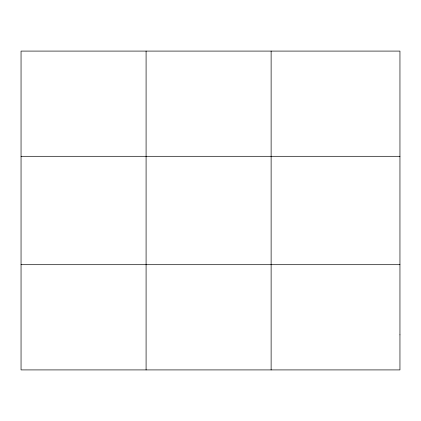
<?xml version="1.0" encoding="UTF-8"?>
<svg xmlns="http://www.w3.org/2000/svg" width="421" height="421" viewBox="0 0 421 421"><rect width="100%" height="100%" fill="white"/><g stroke="black" fill="none" stroke-linecap="round" stroke-linejoin="round"><path stroke-width="0.63" d="M146.087 51.088L146.087 369.912M271.124 51.088L271.124 369.912M21.05 156.302L399.95 156.302M21.05 264.698L399.95 264.698M399.95 334.842L399.95 369.912L21.05 369.912L21.05 51.088L399.95 51.088L399.95 334.842"/></g></svg>
